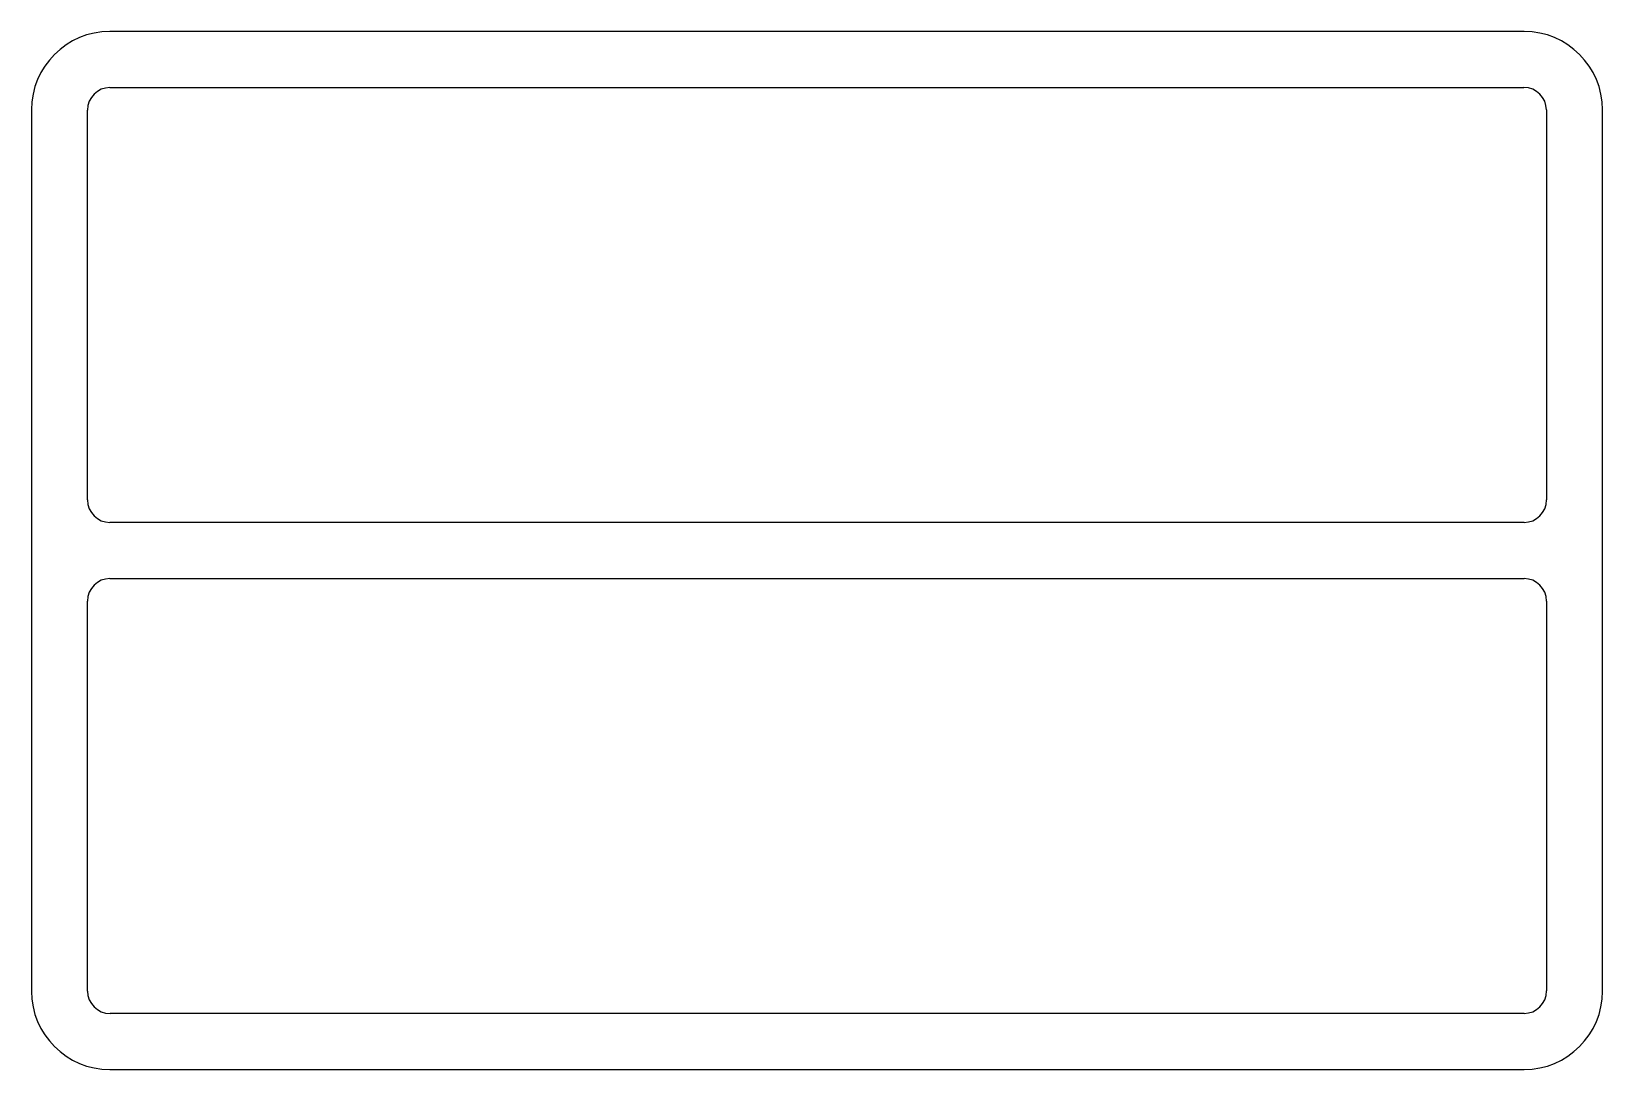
# Model space of a CAD drawing. Extents: x 1790.5 to 1860.5, y 1886.8 to 1933.1.
import ezdxf

# ---------------------------------------------------------------- set-up
doc = ezdxf.new("R2010")
doc.units = 0
doc.layers.get('0').update_dxf_attribs({"linetype": 'CONTINUOUS'})

msp = doc.modelspace()

# ---------------------------------------------------------------- linework, layer by layer
for p, q in [((1857.034, 1933.078), (1794.034, 1933.078)), ((1794.032, 1930.578), (1857.032, 1930.578)), ((1790.534, 1929.578), (1790.534, 1890.328)), ((1793.034, 1912.203), (1793.034, 1929.576)), ((1858.034, 1929.58), (1858.034, 1912.203)), ((1860.534, 1890.328), (1860.534, 1929.578)), ((1857.034, 1911.203), (1794.034, 1911.203)), ((1794.034, 1908.703), (1857.034, 1908.703)), ((1793.034, 1890.326), (1793.034, 1907.703)), ((1858.034, 1907.703), (1858.034, 1890.33)), ((1857.036, 1889.328), (1794.036, 1889.328)), ((1794.034, 1886.828), (1857.034, 1886.828))]:
    msp.add_line(p, q)
for centre, radius, start, end in [((1794.034, 1929.578), 3.5, 90, 180), ((1857.034, 1929.578), 3.5, 0, 90), ((1794.034, 1929.578), 1, 90.11277, 180.11277), ((1857.034, 1929.578), 1, 0.11277, 90.11277), ((1794.034, 1912.203), 1, 180, 270), ((1857.034, 1912.203), 1, 270, 0), ((1794.034, 1907.703), 1, 90, 180), ((1857.034, 1907.703), 1, 360, 90), ((1794.034, 1890.328), 3.5, 180, 270), ((1794.034, 1890.328), 1, 180.11277, 270.11277), ((1857.034, 1890.328), 3.5, 270, 0), ((1857.034, 1890.328), 1, 270.11278, 0.11278)]:
    msp.add_arc(centre, radius, start, end)

doc.saveas('drawing.dxf')
